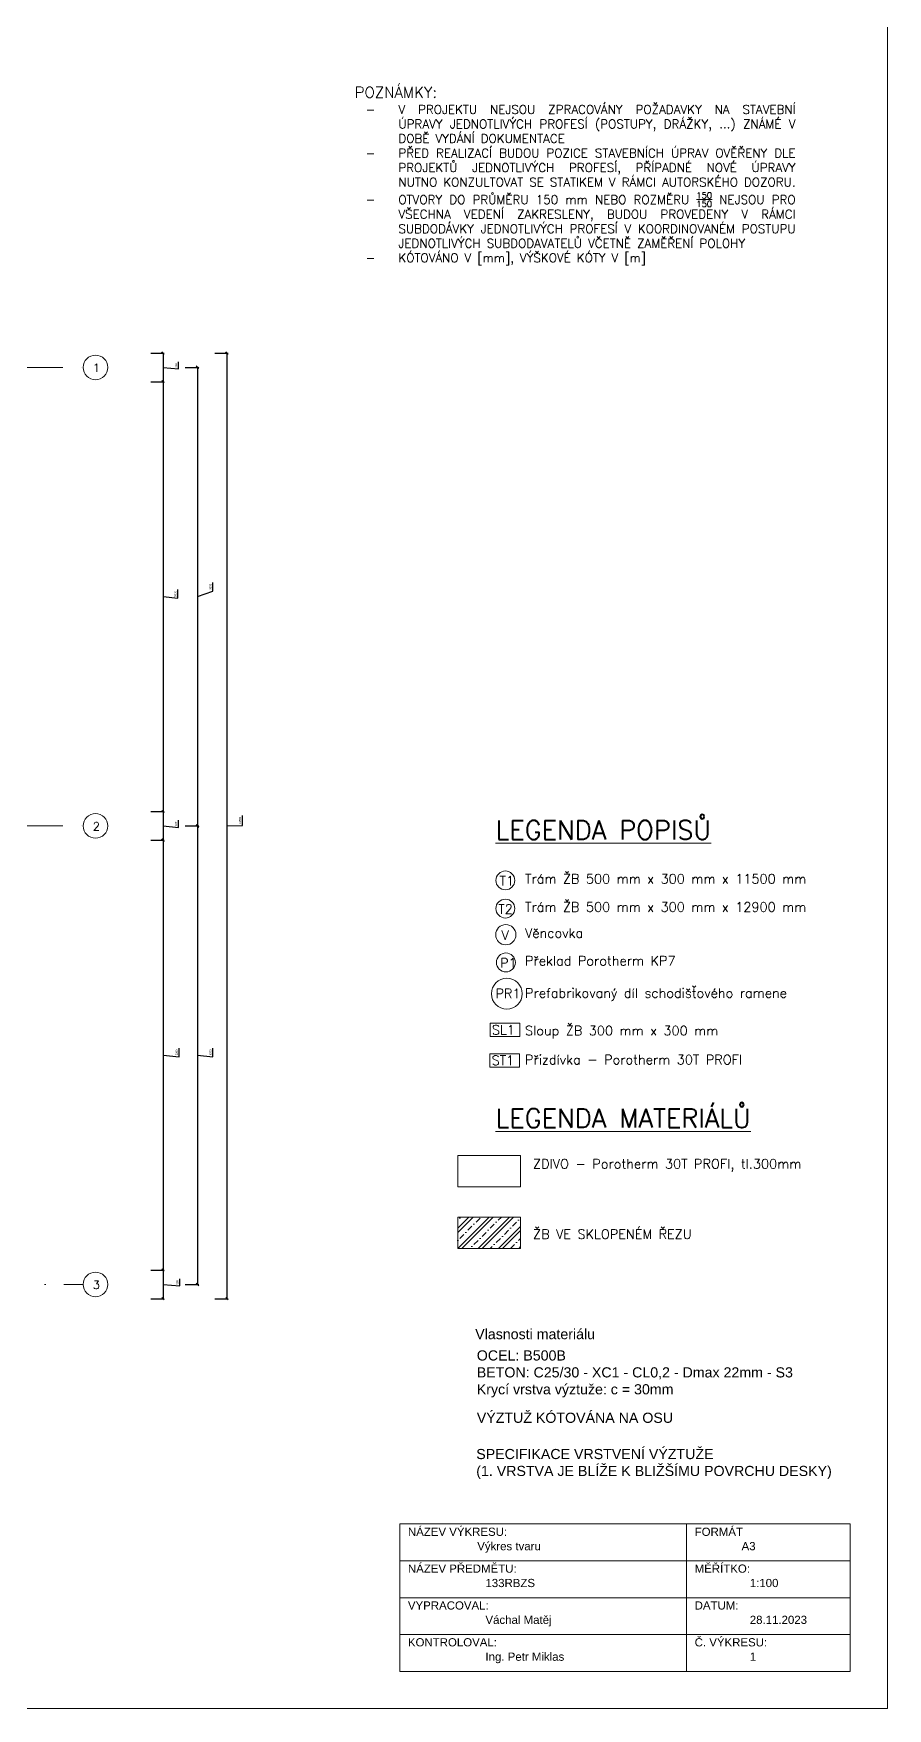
# Model space of a CAD drawing. Header units: millimetres. Extents: x -109904 to 256066, y -215550 to 75535.
# Drawn here: x 190613 to 207985, y 1377 to 35475 of the extents above; entities that cross this region are included whole.
import ezdxf

# ---------------------------------------------------------------- set-up
doc = ezdxf.new("R2010")
doc.units = ezdxf.units.MM
doc.header["$LTSCALE"] = 20
doc.linetypes.add('ČERCHOVANÁ', pattern=[25.4, 12.7, -6.35, 0, -6.35])
for name, color, linetype, lineweight in [('Kóty', 4, 'Continuous', 18), ('TENKÁ PLNÁ ČÁRA', 7, 'Continuous', 18), ('TENKÁ ČERCHOVANÁ ČÁRA', 60, 'ČERCHOVANÁ', 18), ('šrafy', 7, 'Continuous', 13)]:
    doc.layers.add(name, color=color, linetype=linetype, lineweight=lineweight)
doc.styles.add('Romans', font='romans.shx')
doc.styles.get("Standard").update_dxf_attribs({"font": 'arial.ttf'})
doc.dimstyles.new('Rozmery_1_50', dxfattribs={"dimscale": 50, "dimtxt": 0.75, "dimasz": 1, "dimexe": 0.5, "dimexo": 0.625, "dimtad": 1, "dimdec": 0, "dimtxsty": 'Standard', "dimblk": 'OBLIQUE', "dimcen": 2.5, "dimadec": 0, "dimazin": 0, "dimtfac": 1, "dimtdec": 0, "dimtmove": 0, "dimatfit": 3, "dimldrblk": 'OBLIQUE', "dimfxl": 5, "dimfxlon": 1, "dimarcsym": 0})

# ---------------------------------------------------------------- blocks, each defined once
blk = doc.blocks.new('_Oblique')
at = {"color": 0, "linetype": 'ByBlock', "lineweight": -2}
blk.add_line((-0.5, -0.5), (0.5, 0.5), dxfattribs=at)
blk = doc.blocks.new('*D270')
at = {"layer": 'Defpoints', "color": 0, "transparency": 16777216}
for p in [(190952, 28969), (190952, 28386), (193247, 28386)]:
    blk.add_point(p, dxfattribs=at)
at = {"layer": 'Kóty', "color": 0, "lineweight": -2, "transparency": 16777216}
for p, q in [((192997, 28969), (193272, 28969)), ((193247, 28969), (193247, 28386)), ((193247, 28678), (193565, 28646)), ((193565, 28646), (193565, 28792)), ((192997, 28386), (193272, 28386))]:
    blk.add_line(p, q, dxfattribs=at)
at = {"layer": 'Kóty', "color": 0, "lineweight": -2, "transparency": 16777216, "xscale": 50, "yscale": 50, "zscale": 50}
for p, rotation in [((193247, 28969), 90), ((193247, 28386), 270)]:
    blk.add_blockref('_Oblique', p, dxfattribs=dict(at, rotation=rotation))
at = {"layer": 'Kóty', "color": 0, "transparency": 16777216, "insert": (193515, 28719), "char_height": 37.5, "attachment_point": 5, "rotation": 90}
blk.add_mtext('300', dxfattribs=at)
blk = doc.blocks.new('*D271')
at = {"layer": 'Defpoints', "color": 0, "transparency": 16777216}
for p in [(190952, 28386), (190660, 19636), (193247, 19636)]:
    blk.add_point(p, dxfattribs=at)
at = {"layer": 'Kóty', "color": 0, "lineweight": -2, "transparency": 16777216}
for p, q in [((192997, 28386), (193272, 28386)), ((193247, 28386), (193247, 19636)), ((193247, 24011), (193550, 23980)), ((193550, 23980), (193550, 24154)), ((192997, 19636), (193272, 19636))]:
    blk.add_line(p, q, dxfattribs=at)
at = {"layer": 'Kóty', "color": 0, "lineweight": -2, "transparency": 16777216, "xscale": 50, "yscale": 50, "zscale": 50}
for p, rotation in [((193247, 28386), 90), ((193247, 19636), 270)]:
    blk.add_blockref('_Oblique', p, dxfattribs=dict(at, rotation=rotation))
at = {"layer": 'Kóty', "color": 0, "transparency": 16777216, "insert": (193499, 24067), "char_height": 37.5, "attachment_point": 5, "rotation": 90}
blk.add_mtext('5300', dxfattribs=at)
blk = doc.blocks.new('*D272')
at = {"layer": 'Defpoints', "color": 0, "transparency": 16777216}
for p in [(190952, 19636), (190952, 19053), (193247, 19053)]:
    blk.add_point(p, dxfattribs=at)
at = {"layer": 'Kóty', "color": 0, "lineweight": -2, "transparency": 16777216}
for p, q in [((192997, 19636), (193272, 19636)), ((193247, 19636), (193247, 19053)), ((193561, 19313), (193561, 19458)), ((193247, 19344), (193561, 19313)), ((192997, 19053), (193272, 19053))]:
    blk.add_line(p, q, dxfattribs=at)
at = {"layer": 'Kóty', "color": 0, "lineweight": -2, "transparency": 16777216, "xscale": 50, "yscale": 50, "zscale": 50}
for p, rotation in [((193247, 19636), 90), ((193247, 19053), 270)]:
    blk.add_blockref('_Oblique', p, dxfattribs=dict(at, rotation=rotation))
at = {"layer": 'Kóty', "color": 0, "transparency": 16777216, "insert": (193510, 19386), "char_height": 37.5, "attachment_point": 5, "rotation": 90}
blk.add_mtext('300', dxfattribs=at)
blk = doc.blocks.new('*D273')
at = {"layer": 'Defpoints', "color": 0, "transparency": 16777216}
for p in [(190952, 19053), (190952, 10303), (193247, 10303)]:
    blk.add_point(p, dxfattribs=at)
at = {"layer": 'Kóty', "color": 0, "lineweight": -2, "transparency": 16777216}
for p, q in [((192997, 19053), (193272, 19053)), ((193247, 19053), (193247, 10303)), ((193247, 14678), (193576, 14646)), ((193576, 14646), (193576, 14821)), ((192997, 10303), (193272, 10303))]:
    blk.add_line(p, q, dxfattribs=at)
at = {"layer": 'Kóty', "color": 0, "lineweight": -2, "transparency": 16777216, "xscale": 50, "yscale": 50, "zscale": 50}
for p, rotation in [((193247, 19053), 90), ((193247, 10303), 270)]:
    blk.add_blockref('_Oblique', p, dxfattribs=dict(at, rotation=rotation))
at = {"layer": 'Kóty', "color": 0, "transparency": 16777216, "insert": (193526, 14734), "char_height": 37.5, "attachment_point": 5, "rotation": 90}
blk.add_mtext('5300', dxfattribs=at)
blk = doc.blocks.new('*D274')
at = {"layer": 'Defpoints', "color": 0, "transparency": 16777216}
for p in [(190952, 10303), (190952, 9719), (193247, 9719)]:
    blk.add_point(p, dxfattribs=at)
at = {"layer": 'Kóty', "color": 0, "lineweight": -2, "transparency": 16777216}
for p, q in [((192997, 10303), (193272, 10303)), ((193247, 10303), (193247, 9719)), ((193247, 10011), (193588, 9980)), ((193588, 9980), (193588, 10125)), ((192997, 9719), (193272, 9719))]:
    blk.add_line(p, q, dxfattribs=at)
at = {"layer": 'Kóty', "color": 0, "lineweight": -2, "transparency": 16777216, "xscale": 50, "yscale": 50, "zscale": 50}
for p, rotation in [((193247, 10303), 90), ((193247, 9719), 270)]:
    blk.add_blockref('_Oblique', p, dxfattribs=dict(at, rotation=rotation))
at = {"layer": 'Kóty', "color": 0, "transparency": 16777216, "insert": (193538, 10052), "char_height": 37.5, "attachment_point": 5, "rotation": 90}
blk.add_mtext('300', dxfattribs=at)
blk = doc.blocks.new('*D275')
at = {"layer": 'Defpoints', "color": 0, "transparency": 16777216}
for p in [(191243, 28969), (194550, 28969), (191243, 9719)]:
    blk.add_point(p, dxfattribs=at)
at = {"layer": 'Kóty', "color": 0, "lineweight": -2, "transparency": 16777216}
for p, q in [((194300, 28969), (194575, 28969)), ((194550, 9719), (194550, 28969)), ((194862, 19354), (194862, 19554)), ((194550, 19344), (194862, 19354)), ((194300, 9719), (194575, 9719))]:
    blk.add_line(p, q, dxfattribs=at)
at = {"layer": 'Kóty', "color": 0, "lineweight": -2, "transparency": 16777216, "xscale": 50, "yscale": 50, "zscale": 50}
for p, rotation in [((194550, 28969), 90), ((194550, 9719), 270)]:
    blk.add_blockref('_Oblique', p, dxfattribs=dict(at, rotation=rotation))
at = {"layer": 'Kóty', "color": 0, "transparency": 16777216, "insert": (194812, 19454), "char_height": 37.5, "attachment_point": 5, "rotation": 90}
blk.add_mtext('11500', dxfattribs=at)
blk = doc.blocks.new('*D276')
at = {"layer": 'Defpoints', "color": 0, "transparency": 16777216}
for p in [(190952, 19344), (190952, 10011), (193949, 10011)]:
    blk.add_point(p, dxfattribs=at)
at = {"layer": 'Kóty', "color": 0, "lineweight": -2, "transparency": 16777216}
for p, q in [((193699, 19344), (193974, 19344)), ((193949, 19344), (193949, 10011)), ((193949, 14678), (194262, 14646)), ((194262, 14646), (194262, 14821)), ((193699, 10011), (193974, 10011))]:
    blk.add_line(p, q, dxfattribs=at)
at = {"layer": 'Kóty', "color": 0, "lineweight": -2, "transparency": 16777216, "xscale": 50, "yscale": 50, "zscale": 50}
for p, rotation in [((193949, 19344), 90), ((193949, 10011), 270)]:
    blk.add_blockref('_Oblique', p, dxfattribs=dict(at, rotation=rotation))
at = {"layer": 'Kóty', "color": 0, "transparency": 16777216, "insert": (194211, 14734), "char_height": 37.5, "attachment_point": 5, "rotation": 90}
blk.add_mtext('9333', dxfattribs=at)
blk = doc.blocks.new('*D285')
at = {"layer": 'Defpoints', "color": 0, "transparency": 16777216}
for p in [(190952, 28678), (190952, 19344), (193949, 19344)]:
    blk.add_point(p, dxfattribs=at)
at = {"layer": 'Kóty', "color": 0, "lineweight": -2, "transparency": 16777216}
for p, q in [((193699, 28678), (193974, 28678)), ((193949, 28678), (193949, 19344)), ((194262, 24126), (194262, 24300)), ((193949, 24011), (194262, 24126)), ((193699, 19344), (193974, 19344))]:
    blk.add_line(p, q, dxfattribs=at)
at = {"layer": 'Kóty', "color": 0, "lineweight": -2, "transparency": 16777216, "xscale": 50, "yscale": 50, "zscale": 50}
for p, rotation in [((193949, 28678), 90), ((193949, 19344), 270)]:
    blk.add_blockref('_Oblique', p, dxfattribs=dict(at, rotation=rotation))
at = {"layer": 'Kóty', "color": 0, "transparency": 16777216, "insert": (194211, 24213), "char_height": 37.5, "attachment_point": 5, "rotation": 90}
blk.add_mtext('9333', dxfattribs=at)

msp = doc.modelspace()

# ---------------------------------------------------------------- hatches: boundary and pattern name
at = {"layer": 'šrafy'}
h = msp.add_hatch(dxfattribs=at)
h.set_pattern_fill('BETON ZELEZOVY', color=256, scale=58.3331)
h.set_pattern_definition([(45, (60527.03, -26093.96), (-206.23865, 206.23865), []), (45, (60609.52, -26093.96), (-206.23865, 206.23865), []), (45, (60774.5, -26093.96), (-123.7432, 288.7341), [116.6662, -58.3331, 0, -58.3331])])
h.paths.add_polyline_path([(199243.22, 11380.848), (199243.22, 10742.305), (200520.306, 10742.305), (200520.306, 11380.848)])

# ---------------------------------------------------------------- linework, layer by layer
at = {"layer": 'Kóty'}
for points in [[(158985.267, 1377.479), (207985.071, 1377.479), (207985.071, 36027.34), (158985.267, 36027.34)], [(207229.152, 2133.398), (198062.522, 2133.398), (198062.522, 5133.386), (207229.152, 5133.386)]]:
    msp.add_lwpolyline(points, close=True, dxfattribs=at)
for points in [[(203895.832, 5133.386), (203895.832, 2133.398)], [(198062.522, 4383.389), (207229.152, 4383.389)], [(198062.522, 3633.392), (207229.152, 3633.392)], [(198062.522, 2883.395), (207229.152, 2883.395)]]:
    msp.add_lwpolyline(points, dxfattribs=at)
at = {"layer": 'TENKÁ PLNÁ ČÁRA'}
for centre in [(191874.12, 28677.585), (191874.12, 19344.289), (191874.12, 10010.993)]:
    msp.add_circle(centre, 249.999, dxfattribs=at)
at = {"layer": 'TENKÁ ČERCHOVANÁ ČÁRA', "ltscale": 3}
for p, q in [((167582.55, 28677.585), (191624.121, 28677.585)), ((167582.55, 19344.289), (191624.121, 19344.289)), ((160749.244, 10010.993), (191624.121, 10010.993))]:
    msp.add_line(p, q, dxfattribs=at)
at = {"layer": 'šrafy'}
for points in [[(199902.874, 15055.929), (200505.375, 15055.929), (200505.375, 15328.349), (199902.874, 15328.349)], [(199898.178, 14434.953), (200500.679, 14434.953), (200500.679, 14707.373), (199898.178, 14707.373)], [(199243.22, 12637.224), (200520.306, 12637.224), (200520.306, 11998.681), (199243.22, 11998.681)], [(199243.22, 11380.848), (200520.306, 11380.848), (200520.306, 10742.305), (199243.22, 10742.305)]]:
    msp.add_lwpolyline(points, close=True, dxfattribs=at)
for centre, radius in [((200211.097, 18235.059), 191.563), ((200211.097, 17661.12), 191.563), ((200220.699, 17129.779), 206.035), ((200223.282, 16564.825), 192.658), ((200241.725, 15928.047), 314.509)]:
    msp.add_circle(centre, radius, dxfattribs=at)

# ---------------------------------------------------------------- texts
at = {"layer": 'Kóty', "color": 1, "insert": (199598.087, 9102.493), "char_height": 206.60719, "attachment_point": 1}
msp.add_mtext_dynamic_manual_height_columns('Vlasnosti materiálu', width=7189.54658, gutter_width=25.826, heights=[0], dxfattribs=at)
at = {"layer": 'TENKÁ PLNÁ ČÁRA', "char_height": 166.666, "attachment_point": 1, "style": 'Romans'}
for s, insert in [('1', (191820.421, 28752.479)), ('2', (191820.421, 19419.183)), ('3', (191820.421, 10085.887))]:
    msp.add_mtext_dynamic_manual_height_columns(s, width=596.92128, gutter_width=1041.662, heights=[0], dxfattribs=dict(at, insert=insert))
at = {"layer": 'TENKÁ PLNÁ ČÁRA', "attachment_point": 1}
for s, width, gutter_width, heights, insert, char_height in [('\\A1;\\pxi-3,l4,t4;OCEL: B500B\\PBETON: C25/30 - XC1 - CL0,2 - Dmax 22mm - S3\\PKrycí vrstva výztuže: c = 30mm', 7882.52091, 25.826, [1011.285], (199423.943, 8667.972), 206.60719), ('\\A1;\\pxi-3,l4,t4;VÝZTUŽ KÓTOVÁNA NA OSU', 7882.52091, 25.826, [0], (199423.943, 7399.107), 206.60719), ('SPECIFIKACE {\\fArial|b0|i0|c238|p34;VRSTVENÍ VÝZTUŽE \\P(1. VRSTVA JE BLÍŽE K BLIŽŠÍMU POVRCHU DESKY)}', 7508.49885, 25.826, [0], (199619.494, 6661.117), 206.60719), ('\\pxi-3,l4,t4;NÁZEV VÝKRESU:', 3344.20669, 20.833, [0], (198062.522, 5058.386), 166.666), ('Výkres tvaru', 3344.20669, 20.833, [0], (199639.609, 4765.87), 166.666), ('\\pxi-3,l4,t4;FORMÁT ', 3344.20669, 20.833, [0], (203895.832, 5058.386), 166.666), ('A3', 3344.20669, 20.833, [0], (205017.035, 4765.87), 166.666), ('\\pxi-3,l4,t4;NÁZEV PŘEDMĚTU:', 3344.20669, 20.833, [0], (198062.522, 4308.389), 166.666), ('\\pxi-3,l4,t4;MĚŘÍTKO: ^I', 3344.20669, 20.833, [0], (203895.832, 4308.389), 166.666), ('\\pxi-3,l4,t4;133RBZS', 3344.20669, 20.833, [0], (199639.609, 4015.873), 166.666), ('\\pxi-3,l4,t4;1:100', 3344.20669, 20.833, [0], (205017.035, 4015.873), 166.666), ('\\pxi-3,l4,t4;VYPRACOVAL:', 3344.20669, 20.833, [0], (198062.522, 3558.392), 166.666), ('\\pxi-3,l4,t4;DATUM: ^I^I', 3344.20669, 20.833, [0], (203895.832, 3558.392), 166.666), ('\\pxi-3,l4,t4;Váchal Matěj', 3344.20669, 20.833, [0], (199639.609, 3265.876), 166.666), ('\\pxi-3,l4,t4;28.11.2023', 3344.20669, 20.833, [0], (205017.035, 3265.876), 166.666), ('\\pxi-3,l4,t4;KONTROLOVAL:', 3344.20669, 20.833, [0], (198062.522, 2808.395), 166.666), ('\\pxi-3,l4,t4;Č. VÝKRESU:^I', 3344.20669, 20.833, [0], (203895.832, 2808.395), 166.666), ('\\pxi-3,l4,t4;Ing. Petr Miklas', 3344.20669, 20.833, [0], (199639.609, 2515.879), 166.666), ('\\pxi-3,l4,t4;1', 3344.20669, 20.833, [0], (205017.035, 2515.879), 166.666)]:
    msp.add_mtext_dynamic_manual_height_columns(s, width=width, gutter_width=gutter_width, heights=heights, dxfattribs=dict(at, insert=insert, char_height=char_height))
at = {"layer": 'šrafy', "attachment_point": 1}
for s, width, gutter_width, heights, insert, char_height in [('\\A1;{\\Fromans|c238;POZNÁMKY:\\P\\pxi-3,l4,qj,t4;\\H0.8x;-^IV PROJEKTU NEJSOU ZPRACOVÁNY POŽADAVKY NA STAVEBNÍ ÚPRAVY JEDNOTLIVÝCH PROFESÍ (POSTUPY, DRÁŽKY, ...) ZNÁMÉ V DOBĚ VYDÁNÍ DOKUMENTACE\\P-^IPŘED REALIZACÍ BUDOU POZICE STAVEBNÍCH ÚPRAV OVĚŘENY DLE PROJEKTŮ JEDNOTLIVÝCH PROFESÍ, PŘÍPADNÉ NOVÉ ÚPRAVY NUTNO KONZULTOVAT SE STATIKEM V RÁMCI AUTORSKÉHO DOZORU.\\P-^IOTVORY DO PRŮMĚRU 150 mm NEBO ROZMĚRU \\H0.7x;\\S150/150;\\H1.42857x; NEJSOU PRO VŠECHNA VEDENÍ ZAKRESLENY, BUDOU PROVEDENY V RÁMCI SUBDODÁVKY JEDNOTLIVÝCH PROFESÍ V KOORDINOVANÉM POSTUPU JEDNOTLIVÝCH SUBDODAVATELŮ VČETNĚ ZAMĚŘENÍ POLOHY\\P-^IKÓTOVÁNO V [mm], VÝŠKOVÉ KÓTY V [m]}', 9716.09264, 18.491, [5149.997], (197148.005, 34387.305), 221.896935), ('\\A1;{\\Fromans|c238;\\H1.5x;\\LLEGENDA POPISŮ}', 9038.39856, 15.964, [5155.179], (200014.152, 19451.332), 255.41716), ('\\A1;{\\Fromans|c0;Trám\\Fromans|c238; ŽB 500 mm x 300 mm x 11500 mm}', 6759.28932, 15.964, [509.662], (200611.853, 18363.333), 191.56287), ('{\\Fromans|c238;T1}', 1105.85906, 15.964, [0], (200092.201, 18320.832), 191.56287), ('{\\Fromans|c238;T2}', 1105.85906, 15.964, [0], (200067.459, 17746.892), 191.56287), ('\\A1;{\\Fromans|c0;Trám\\Fromans|c238; ŽB 500 mm x 300 mm x 12900 mm}', 6759.28932, 15.964, [509.662], (200611.853, 17789.393), 191.56287), ('{\\Fromans|c238;V}', 1105.85906, 15.964, [0], (200134.214, 17215.551), 191.56287), ('\\A1;{\\Fromans|c238;Věncovka}', 6759.28932, 15.964, [509.662], (200611.853, 17258.673), 191.56287), ('{\\Fromans|c238;P1}', 1105.85906, 15.964, [0], (200104.385, 16650.597), 191.56287), ('\\A1;{\\Fromans|c238;Překlad Porotherm KP7}', 6759.28932, 15.964, [509.662], (200611.853, 16695.095), 191.56287), ('{\\Fromans|c238;PR1}', 1105.85906, 15.964, [0], (200011.687, 16027.385), 191.56287), ('\\A1;{\\Fromans|c238;Prefabrikovaný díl schodišťového ramene}', 6759.28932, 15.964, [509.662], (200611.853, 16037.277), 191.56287), ('{\\Fromans|c238;SL1}', 1105.85906, 15.964, [0], (199938.073, 15289.142), 191.56287), ('\\A1;{\\Fromans|c238;Sloup ŽB 300 mm x 300 mm}', 6759.28932, 15.964, [509.662], (200611.853, 15273.018), 191.56287), ('{\\Fromans|c238;ST1}', 1105.85906, 15.964, [0], (199933.377, 14668.167), 191.56287), ('\\A1;{\\Fromans|c238;Přizdívka - Porotherm 30T PROFI}', 6759.28932, 15.964, [509.662], (200611.853, 14682.207), 191.56287), ('\\A1;{\\Fromans|c238;\\H1.5x;\\LLEGENDA MATERIÁLŮ}', 9038.39856, 15.964, [5155.179], (200014.152, 13586.331), 255.41716), ('{\\Fromans|c238;ZDIVO - Porotherm 30T PROFI, tl.300mm }', 7728.54496, 15.964, [1138.828], (200774.361, 12560.169), 191.56287), ('\\A1;{\\Fromans|c238;ŽB VE SKLOPENÉM ŘEZU}', 6885.95174, 15.964, [1071.115], (200775.23, 11130.151), 191.56287)]:
    msp.add_mtext_dynamic_manual_height_columns(s, width=width, gutter_width=gutter_width, heights=heights, dxfattribs=dict(at, insert=insert, char_height=char_height))

# ---------------------------------------------------------------- dimensions: what is measured, and where the dimension line sits
at = {"layer": 'Kóty'}
for base, p1, p2, text, picture, middle in [((193246.871, 28385.919), (190951.541, 28969.25), (190951.541, 28385.919), '300', '*D270', (193565.124, 28677.585)), ((194549.772, 28969.25), (191243.207, 9719.327), (191243.207, 28969.25), '11500', '*D275', (194862.27, 19385.593)), ((193246.871, 19635.954), (190951.541, 28385.919), (190659.876, 19635.954), '5300', '*D271', (193549.886, 24010.937)), ((193246.871, 19052.623), (190951.541, 19635.954), (190951.541, 19052.623), '300', '*D272', (193560.848, 19344.289)), ((193246.871, 10302.658), (190951.541, 19052.623), (190951.541, 10302.658), '5300', '*D273', (193576.202, 14677.641)), ((193246.871, 9719.327), (190951.541, 10302.658), (190951.541, 9719.327), '300', '*D274', (193588.225, 10010.993))]:
    dim = msp.add_linear_dim(base=base, p1=p1, p2=p2, angle=90, text=text, dimstyle='Rozmery_1_50', override={"dimtmove": 1}, dxfattribs=at)
    dim.commit()
    dim.dimension.update_dxf_attribs({"geometry": picture, "text_midpoint": middle, "dimtype": 160})
for base, p1, p2, picture, middle in [((193949.286, 19344.289), (190951.541, 28677.585), (190951.541, 19344.289), '*D285', (194261.785, 24156.77)), ((193949.286, 10010.993), (190951.541, 19344.289), (190951.541, 10010.993), '*D276', (194261.785, 14677.641))]:
    dim = msp.add_linear_dim(base=base, p1=p1, p2=p2, angle=90, dimstyle='Rozmery_1_50', override={"dimtmove": 1}, dxfattribs=at)
    dim.commit()
    dim.dimension.update_dxf_attribs({"geometry": picture, "text_midpoint": middle, "dimtype": 160})

doc.saveas('drawing.dxf')
